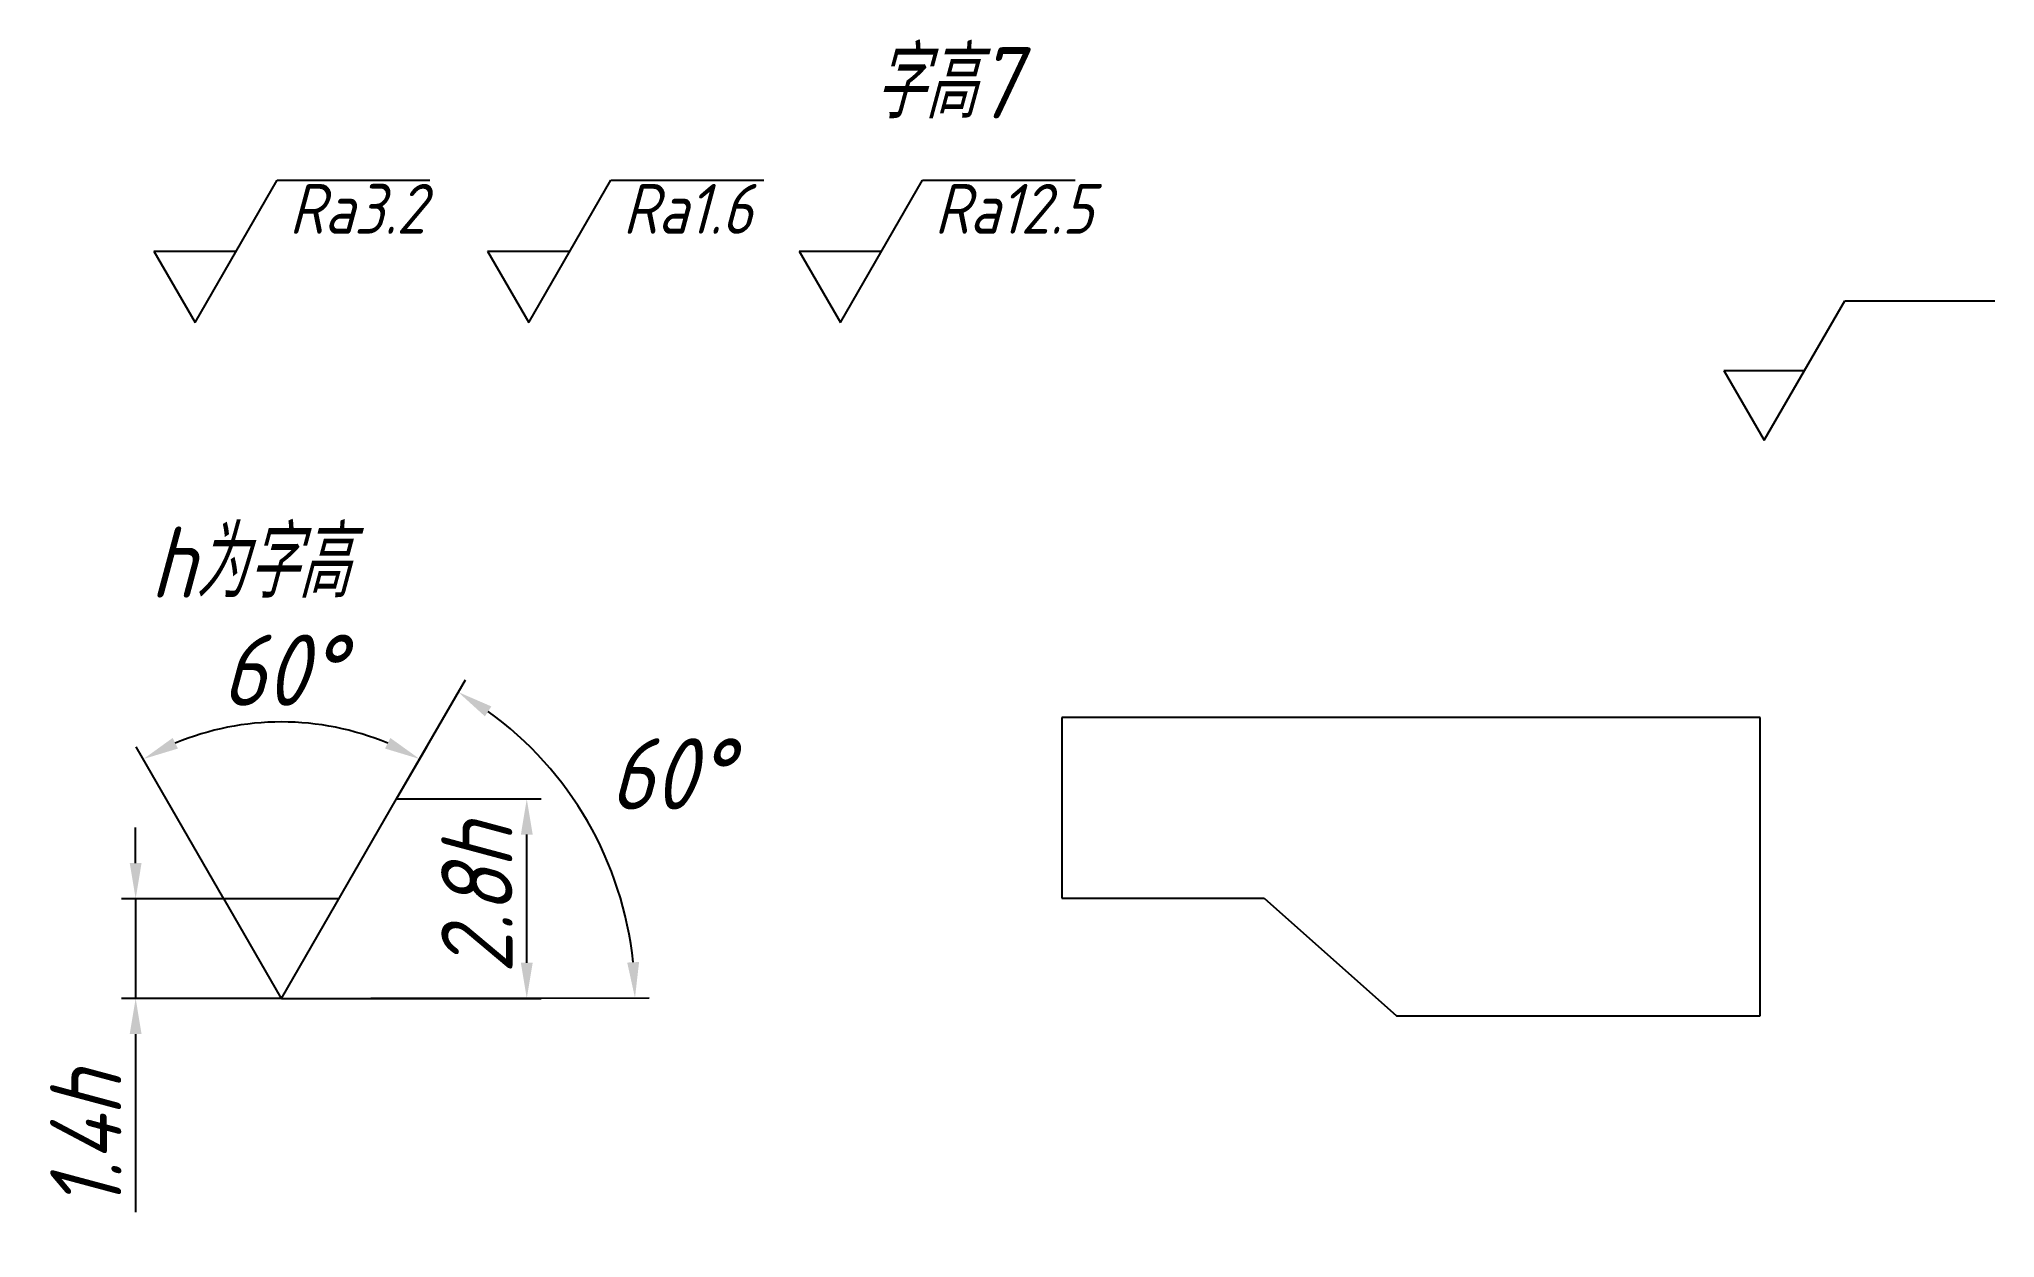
# Model space of a CAD drawing. Header units: millimetres. Extents: x 50 to 325, y 18 to 186.
import ezdxf

# ---------------------------------------------------------------- set-up
doc = ezdxf.new("R2010")
doc.units = ezdxf.units.MM
doc.layers.add('图层1', color=1, linetype='Continuous')
doc.layers.add('图层2', color=7, linetype='Continuous')
doc.styles.get("Standard").update_dxf_attribs({"font": 'gbeitc.shx', "bigfont": 'gbcbig.shx'})
doc.dimstyles.new('副本ISO-25', dxfattribs={"dimtxt": 10, "dimasz": 5, "dimexe": 2, "dimexo": 0, "dimgap": 2, "dimtad": 1, "dimdsep": 46, "dimtxsty": 'Standard', "dimcen": 2.5, "dimadec": 0, "dimazin": 0, "dimtfac": 1, "dimtmove": 0, "dimatfit": 3, "dimfxl": 0, "dimarcsym": 0})

# ---------------------------------------------------------------- blocks, each defined once
blk = doc.blocks.new('*D1')
at = {"layer": 'Defpoints', "color": 0}
for p in [(75.88, 65.72), (63.47, 51.72), (83.96, 51.72)]:
    blk.add_point(p, dxfattribs=at)
at = {"layer": '图层2', "color": 0, "lineweight": -2}
for p, q in [((63.47, 70.72), (63.47, 75.72)), ((75.88, 65.72), (61.47, 65.72)), ((63.47, 65.72), (63.47, 51.72)), ((83.96, 51.72), (61.47, 51.72)), ((63.47, 46.72), (63.47, 21.68))]:
    blk.add_line(p, q, dxfattribs=at)
at = {"layer": '图层2', "color": 0}
for points in [[(62.64, 70.72), (64.3, 70.72), (63.47, 65.72)], [(62.64, 46.72), (64.3, 46.72), (63.47, 51.72)]]:
    blk.add_solid(points, dxfattribs=at)
at = {"layer": '图层2', "color": 0, "insert": (56.47, 31.7), "char_height": 10, "attachment_point": 5, "rotation": 90}
blk.add_mtext('1.4h', dxfattribs=at)
blk = doc.blocks.new('*D2')
at = {"layer": 'Defpoints', "color": 0}
for p in [(100.13, 79.72), (118.42, 79.72), (83.96, 51.72)]:
    blk.add_point(p, dxfattribs=at)
at = {"layer": '图层2', "color": 0, "lineweight": -2}
for p, q in [((100.13, 79.72), (120.42, 79.72)), ((118.42, 56.72), (118.42, 74.72)), ((83.96, 51.72), (120.42, 51.72))]:
    blk.add_line(p, q, dxfattribs=at)
at = {"layer": '图层2', "color": 0}
for points in [[(117.59, 74.72), (119.25, 74.72), (118.42, 79.72)], [(117.59, 56.72), (119.25, 56.72), (118.42, 51.72)]]:
    blk.add_solid(points, dxfattribs=at)
at = {"layer": '图层2', "color": 0, "insert": (111.42, 65.72), "char_height": 10, "attachment_point": 5, "rotation": 90}
blk.add_mtext('2.8h', dxfattribs=at)
blk = doc.blocks.new('*D3')
at = {"layer": 'Defpoints', "color": 0}
for p in [(90.7, 89.94), (100.13, 79.72), (75.88, 65.72), (83.96, 51.72), (83.96, 51.72)]:
    blk.add_point(p, dxfattribs=at)
at = {"layer": '图层2', "color": 0, "lineweight": -2}
for p, q in [((75.88, 65.72), (63.56, 87.06)), ((100.13, 79.72), (104.37, 87.06))]:
    blk.add_line(p, q, dxfattribs=at)
blk.add_arc((83.96, 51.72), 38.81, 67.3873, 112.6127, dxfattribs=at)
at = {"layer": '图层2', "color": 0}
for points in [[(69.41, 86.8), (68.67, 88.29), (64.56, 85.33)], [(99.25, 88.29), (98.51, 86.8), (103.37, 85.33)]]:
    blk.add_solid(points, dxfattribs=at)
at = {"layer": '图层2', "color": 0, "insert": (83.96, 97.81), "char_height": 10, "attachment_point": 5}
blk.add_mtext('60°', dxfattribs=at)
blk = doc.blocks.new('*D4')
at = {"layer": 'Defpoints', "color": 0}
for p in [(100.13, 79.72), (130.61, 68.76), (83.96, 51.72), (83.96, 51.72), (96.52, 51.74)]:
    blk.add_point(p, dxfattribs=at)
at = {"layer": '图层2', "color": 0, "lineweight": -2}
for p, q in [((100.13, 79.72), (109.79, 96.46)), ((96.52, 51.74), (135.62, 51.8))]:
    blk.add_line(p, q, dxfattribs=at)
blk.add_arc((83.96, 51.72), 49.66, 5.8562, 54.2288, dxfattribs=at)
at = {"layer": '图层2', "color": 0}
for points in [[(112.54, 91.32), (113.44, 92.72), (108.79, 94.73)], [(134.2, 56.83), (132.53, 56.75), (133.62, 51.8)]]:
    blk.add_solid(points, dxfattribs=at)
at = {"layer": '图层2', "color": 0, "insert": (138.47, 83.25), "char_height": 10, "attachment_point": 5}
blk.add_mtext('60°', dxfattribs=at)

msp = doc.modelspace()

# ---------------------------------------------------------------- linework, layer by layer
at = {"layer": '图层1'}
for p, q in [((71.815, 146.619), (83.362, 166.619)), ((83.362, 166.619), (104.82, 166.619)), ((118.695, 146.619), (130.242, 166.619)), ((130.242, 166.619), (151.7, 166.619)), ((162.479, 146.619), (174.026, 166.619)), ((174.026, 166.619), (195.484, 166.619)), ((66.041, 156.619), (77.588, 156.619)), ((66.041, 156.619), (71.815, 146.619)), ((112.921, 156.619), (118.695, 146.619)), ((112.921, 156.619), (124.468, 156.619)), ((156.706, 156.619), (168.253, 156.619)), ((156.706, 156.619), (162.479, 146.619)), ((292.273, 130.086), (303.589, 149.686)), ((303.589, 149.686), (324.674, 149.686)), ((286.614, 139.886), (297.931, 139.886)), ((286.614, 139.886), (292.273, 130.086)), ((291.68, 91.169), (193.594, 91.169)), ((193.594, 91.169), (193.594, 65.815)), ((291.68, 49.252), (291.68, 91.169)), ((83.963, 51.724), (100.129, 79.724)), ((83.963, 51.724), (75.88, 65.724)), ((75.88, 65.724), (92.046, 65.724)), ((193.594, 65.815), (222.017, 65.815)), ((222.017, 65.815), (240.584, 49.252)), ((83.963, 51.724), (96.521, 51.743)), ((83.963, 51.724), (83.963, 51.724)), ((83.963, 51.724), (83.963, 51.724)), ((83.963, 51.724), (83.963, 51.724)), ((83.963, 51.724), (83.963, 51.724)), ((240.584, 49.252), (291.68, 49.252))]:
    msp.add_line(p, q, dxfattribs=at)

# ---------------------------------------------------------------- texts
at = {"layer": '图层1', "color": 5}
for s, p in [('字高7', (167.056, 175.287)), ('h为字高', (65.489, 107.958))]:
    msp.add_text(s, height=10, dxfattribs=at).set_placement(p)
at = {"layer": '图层1'}
for s, p in [('Ra3.2', (85.01, 159.084)), ('Ra1.6', (131.89, 159.084)), ('Ra12.5', (175.674, 159.084))]:
    msp.add_text(s, height=7, dxfattribs=at).set_placement(p)

# ---------------------------------------------------------------- dimensions: what is measured, and where the dimension line sits
at = {"layer": '图层2', "color": 5}
dim = msp.add_angular_dim_2l(base=(90.702, 89.942), line1=((83.963, 51.724), (100.129, 79.724)), line2=((83.963, 51.724), (75.88, 65.724)), dimstyle='副本ISO-25', dxfattribs=at)
dim.commit()
dim.dimension.update_dxf_attribs({"geometry": '*D3', "text_midpoint": (83.963, 97.807)})
dim = msp.add_angular_dim_2l(base=(130.612, 68.755), line1=((83.963, 51.724), (96.521, 51.743)), line2=((83.963, 51.724), (100.129, 79.724)), dimstyle='副本ISO-25', override={"dimtad": 2, "dimtih": 1, "dimtoh": 1}, dxfattribs=at)
dim.commit()
dim.dimension.update_dxf_attribs({"geometry": '*D4', "text_midpoint": (138.468, 83.247)})
for base, p1, p2, text, picture, middle in [((118.419, 79.724), (83.963, 51.724), (100.129, 79.724), '2.8h', '*D2', (111.419, 65.724)), ((63.469, 51.724), (75.88, 65.724), (83.963, 51.724), '1.4h', '*D1', (56.469, 31.704))]:
    dim = msp.add_linear_dim(base=base, p1=p1, p2=p2, angle=90, text=text, dimstyle='副本ISO-25', dxfattribs=at)
    dim.commit()
    dim.dimension.update_dxf_attribs({"geometry": picture, "text_midpoint": middle})

doc.saveas('drawing.dxf')
